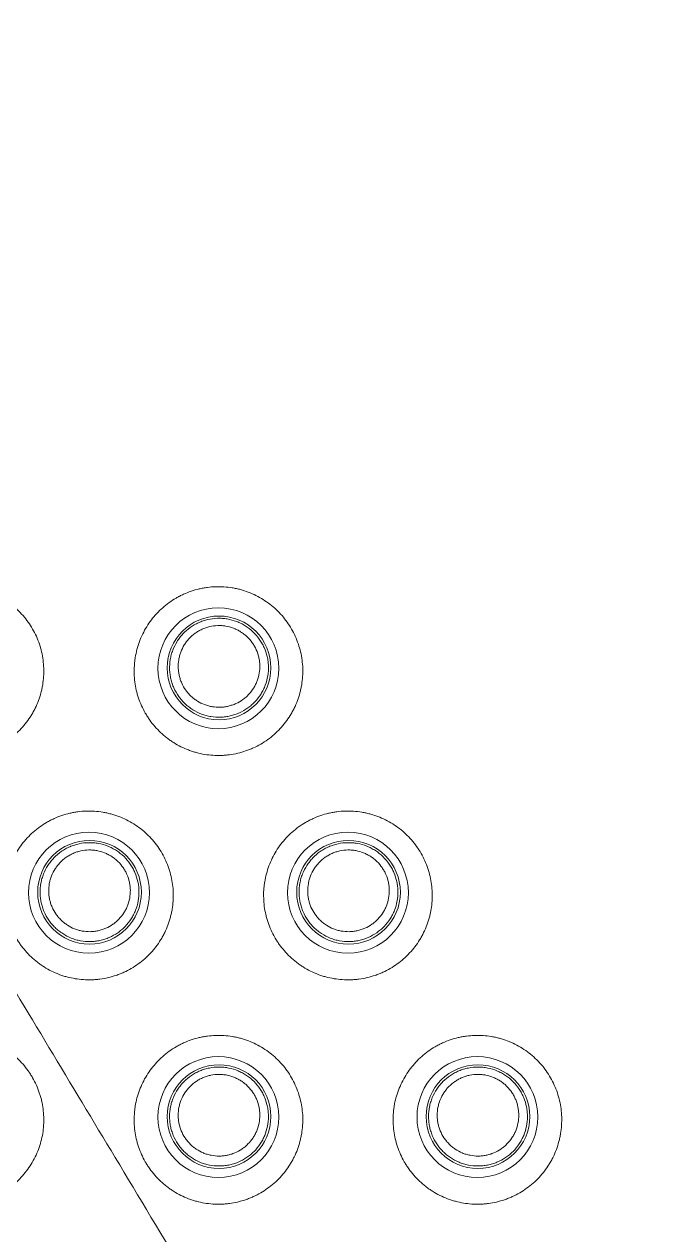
# Model space of a CAD drawing. Header units: millimetres. Extents: x 70151 to 230897, y 35202 to 113211.
# Drawn here: x 178046.19 to 178053.5, y 69184.49 to 69198.45 of the extents above; entities that cross this region are included whole.
import ezdxf

# ---------------------------------------------------------------- set-up
doc = ezdxf.new("R2010")
doc.units = ezdxf.units.MM
doc.header["$LTSCALE"] = 50
doc.layers.add('2-con', color=2, linetype='Continuous')
doc.layers.add('mark-B', color=2, linetype='Continuous', lineweight=20)

# ---------------------------------------------------------------- blocks, each defined once
blk = doc.blocks.new('무풍1WAY 대형')
at = {"layer": 'mark-B'}
for centre, radius in [((603.497, -426.4), 0.697), ((606.485, -426.4), 0.697), ((603.491, -426.405), 0.598), ((606.478, -426.405), 0.598), ((604.991, -428.987), 0.697), ((607.978, -428.987), 0.697), ((604.984, -428.992), 0.598), ((607.972, -428.992), 0.598), ((606.485, -431.575), 0.697), ((606.478, -431.579), 0.598)]:
    blk.add_circle(centre, radius, dxfattribs=at)
for points, knots in [([(572.565, -367.139), (574.049, -369.62), (577.024, -374.59), (581.484, -382.057), (585.953, -389.549), (590.429, -397.064), (594.256, -403.499), (597.2, -408.454), (598.983, -411.453), (600.87, -414.616), (602.41, -417.171), (603.866, -419.595), (604.839, -421.214), (605.834, -422.869), (606.85, -424.56), (607.655, -425.899), (608.44, -427.204), (609.459, -428.899), (610.544, -430.703), (611.565, -432.399), (612.402, -433.789), (613.131, -435.001), (614.275, -436.901), (616.913, -441.28), (621.157, -448.32), (624.792, -454.346), (626.609, -457.36)], [0, 0, 0, 0, 0.082173, 0.164629, 0.247365, 0.330382, 0.413678, 0.460685, 0.494678, 0.513157, 0.565744, 0.579792, 0.593839, 0.619662, 0.634913, 0.650164, 0.664277, 0.678389, 0.706654, 0.724414, 0.734957, 0.753014, 0.764846, 0.798371, 0.899185, 1, 1, 1, 1]), ([(602.525, -426.4), (602.527, -426.464), (602.535, -426.527), (602.556, -426.619), (602.565, -426.649), (602.585, -426.709), (602.597, -426.739), (602.636, -426.826), (602.668, -426.881), (602.723, -426.959), (602.742, -426.984), (602.785, -427.032), (602.807, -427.055), (602.876, -427.12), (602.926, -427.159), (603.008, -427.21), (603.036, -427.226), (603.093, -427.255), (603.152, -427.28), (603.212, -427.3), (603.258, -427.312), (603.274, -427.316), (603.305, -427.323), (603.321, -427.326), (603.401, -427.339), (603.464, -427.343), (603.56, -427.34), (603.592, -427.338), (603.64, -427.331), (603.656, -427.329), (603.688, -427.323), (603.703, -427.32), (603.781, -427.302), (603.841, -427.281), (603.914, -427.248), (603.929, -427.241), (603.957, -427.226), (603.971, -427.218), (604.013, -427.194), (604.04, -427.177), (604.117, -427.121), (604.165, -427.079), (604.23, -427.009), (604.251, -426.984), (604.289, -426.934), (604.325, -426.882), (604.356, -426.826), (604.384, -426.769), (604.397, -426.74), (604.43, -426.651), (604.447, -426.59), (604.459, -426.512), (604.462, -426.496), (604.465, -426.464), (604.467, -426.449), (604.47, -426.401), (604.47, -426.369), (604.467, -426.274), (604.459, -426.212), (604.441, -426.134), (604.437, -426.119), (604.429, -426.088), (604.415, -426.043), (604.386, -425.969), (604.357, -425.913), (604.334, -425.872), (604.325, -425.858), (604.308, -425.831), (604.299, -425.818), (604.253, -425.753), (604.211, -425.705), (604.142, -425.639), (604.118, -425.619), (604.08, -425.589), (604.067, -425.58), (604.041, -425.561), (604.027, -425.553), (603.96, -425.51), (603.903, -425.482), (603.828, -425.453), (603.813, -425.448), (603.782, -425.438), (603.767, -425.433), (603.72, -425.421), (603.689, -425.414), (603.595, -425.398), (603.531, -425.394), (603.45, -425.396), (603.434, -425.397), (603.402, -425.4), (603.354, -425.405), (603.276, -425.419), (603.215, -425.437), (603.169, -425.452), (603.154, -425.458), (603.124, -425.47), (603.109, -425.476), (603.036, -425.509), (602.981, -425.541), (602.904, -425.597), (602.879, -425.617), (602.83, -425.659), (602.807, -425.681), (602.742, -425.751), (602.704, -425.801), (602.662, -425.869), (602.654, -425.883), (602.638, -425.911), (602.616, -425.953), (602.585, -426.026), (602.566, -426.086), (602.553, -426.132), (602.55, -426.147), (602.543, -426.178), (602.54, -426.194), (602.527, -426.273), (602.523, -426.336), (602.525, -426.4)], [0, 0, 0, 0, 0.03125, 0.03125, 0.046875, 0.046875, 0.0625, 0.0625, 0.09375, 0.09375, 0.109375, 0.109375, 0.125, 0.125, 0.15625, 0.15625, 0.171875, 0.171875, 0.1875, 0.203125, 0.203125, 0.210937, 0.210937, 0.21875, 0.21875, 0.25, 0.25, 0.265625, 0.265625, 0.273437, 0.273437, 0.28125, 0.28125, 0.3125, 0.3125, 0.320312, 0.320312, 0.328125, 0.328125, 0.34375, 0.34375, 0.375, 0.375, 0.390625, 0.390625, 0.40625, 0.421875, 0.421875, 0.4375, 0.4375, 0.46875, 0.46875, 0.476562, 0.476562, 0.484375, 0.484375, 0.5, 0.5, 0.53125, 0.53125, 0.539062, 0.539062, 0.546875, 0.5625, 0.578125, 0.578125, 0.585937, 0.585937, 0.59375, 0.59375, 0.625, 0.625, 0.640625, 0.640625, 0.648437, 0.648437, 0.65625, 0.65625, 0.6875, 0.6875, 0.695312, 0.695312, 0.703125, 0.703125, 0.71875, 0.71875, 0.75, 0.75, 0.757812, 0.757812, 0.765625, 0.78125, 0.796875, 0.796875, 0.804687, 0.804687, 0.8125, 0.8125, 0.84375, 0.84375, 0.859375, 0.859375, 0.875, 0.875, 0.90625, 0.90625, 0.914062, 0.914062, 0.921875, 0.9375, 0.953125, 0.953125, 0.960937, 0.960937, 0.96875, 0.96875, 1, 1, 1, 1]), ([(605.512, -426.4), (605.514, -426.464), (605.523, -426.527), (605.544, -426.619), (605.553, -426.649), (605.573, -426.709), (605.585, -426.739), (605.624, -426.826), (605.655, -426.881), (605.71, -426.959), (605.73, -426.984), (605.772, -427.032), (605.794, -427.055), (605.864, -427.12), (605.914, -427.159), (605.995, -427.21), (606.023, -427.226), (606.081, -427.255), (606.139, -427.28), (606.2, -427.3), (606.246, -427.312), (606.261, -427.316), (606.293, -427.323), (606.309, -427.326), (606.388, -427.339), (606.452, -427.343), (606.548, -427.34), (606.58, -427.338), (606.627, -427.331), (606.643, -427.329), (606.675, -427.323), (606.691, -427.32), (606.769, -427.302), (606.829, -427.281), (606.902, -427.248), (606.916, -427.241), (606.945, -427.226), (606.959, -427.218), (607, -427.194), (607.027, -427.177), (607.105, -427.121), (607.152, -427.079), (607.218, -427.009), (607.239, -426.984), (607.277, -426.934), (607.313, -426.882), (607.344, -426.826), (607.372, -426.769), (607.384, -426.74), (607.418, -426.651), (607.434, -426.59), (607.447, -426.512), (607.449, -426.496), (607.453, -426.464), (607.454, -426.449), (607.457, -426.401), (607.458, -426.369), (607.455, -426.274), (607.447, -426.212), (607.429, -426.134), (607.425, -426.119), (607.416, -426.088), (607.402, -426.043), (607.373, -425.969), (607.345, -425.913), (607.321, -425.872), (607.313, -425.858), (607.296, -425.831), (607.287, -425.818), (607.24, -425.753), (607.199, -425.705), (607.13, -425.639), (607.105, -425.619), (607.067, -425.589), (607.054, -425.58), (607.028, -425.561), (607.015, -425.553), (606.947, -425.51), (606.89, -425.482), (606.816, -425.453), (606.8, -425.448), (606.77, -425.438), (606.754, -425.433), (606.708, -425.421), (606.677, -425.414), (606.582, -425.398), (606.518, -425.394), (606.438, -425.396), (606.422, -425.397), (606.39, -425.4), (606.342, -425.405), (606.263, -425.419), (606.202, -425.437), (606.157, -425.452), (606.142, -425.458), (606.112, -425.47), (606.097, -425.476), (606.024, -425.509), (605.969, -425.541), (605.891, -425.597), (605.866, -425.617), (605.818, -425.659), (605.795, -425.681), (605.73, -425.751), (605.692, -425.801), (605.65, -425.869), (605.641, -425.883), (605.626, -425.911), (605.604, -425.953), (605.572, -426.026), (605.553, -426.086), (605.541, -426.132), (605.537, -426.147), (605.53, -426.178), (605.527, -426.194), (605.514, -426.273), (605.51, -426.336), (605.512, -426.4)], [0, 0, 0, 0, 0.03125, 0.03125, 0.046875, 0.046875, 0.0625, 0.0625, 0.09375, 0.09375, 0.109375, 0.109375, 0.125, 0.125, 0.15625, 0.15625, 0.171875, 0.171875, 0.1875, 0.203125, 0.203125, 0.210938, 0.210938, 0.21875, 0.21875, 0.25, 0.25, 0.265625, 0.265625, 0.273438, 0.273438, 0.28125, 0.28125, 0.3125, 0.3125, 0.320313, 0.320313, 0.328125, 0.328125, 0.34375, 0.34375, 0.375, 0.375, 0.390625, 0.390625, 0.40625, 0.421875, 0.421875, 0.4375, 0.4375, 0.46875, 0.46875, 0.476563, 0.476563, 0.484375, 0.484375, 0.5, 0.5, 0.53125, 0.53125, 0.539063, 0.539063, 0.546875, 0.5625, 0.578125, 0.578125, 0.585938, 0.585938, 0.59375, 0.59375, 0.625, 0.625, 0.640625, 0.640625, 0.648438, 0.648438, 0.65625, 0.65625, 0.6875, 0.6875, 0.695313, 0.695313, 0.703125, 0.703125, 0.71875, 0.71875, 0.75, 0.75, 0.757813, 0.757813, 0.765625, 0.78125, 0.796875, 0.796875, 0.804688, 0.804688, 0.8125, 0.8125, 0.84375, 0.84375, 0.859375, 0.859375, 0.875, 0.875, 0.90625, 0.90625, 0.914063, 0.914063, 0.921875, 0.9375, 0.953125, 0.953125, 0.960938, 0.960938, 0.96875, 0.96875, 1, 1, 1, 1]), ([(608.5, -426.4), (608.498, -426.336), (608.502, -426.273), (608.517, -426.18), (608.524, -426.149), (608.54, -426.088), (608.55, -426.057), (608.583, -425.968), (608.611, -425.911), (608.661, -425.83), (608.679, -425.804), (608.718, -425.753), (608.738, -425.729), (608.803, -425.659), (608.851, -425.617), (608.929, -425.561), (608.956, -425.543), (609.011, -425.511), (609.068, -425.482), (609.127, -425.458), (609.172, -425.443), (609.187, -425.438), (609.218, -425.429), (609.234, -425.425), (609.312, -425.407), (609.376, -425.398), (609.471, -425.395), (609.503, -425.396), (609.551, -425.399), (609.568, -425.4), (609.6, -425.404), (609.616, -425.406), (609.694, -425.419), (609.756, -425.436), (609.831, -425.464), (609.846, -425.47), (609.875, -425.483), (609.89, -425.49), (609.933, -425.511), (609.961, -425.527), (610.041, -425.578), (610.092, -425.616), (610.162, -425.682), (610.184, -425.706), (610.226, -425.753), (610.265, -425.803), (610.299, -425.856), (610.331, -425.912), (610.346, -425.94), (610.385, -426.027), (610.405, -426.087), (610.423, -426.164), (610.426, -426.18), (610.432, -426.211), (610.434, -426.227), (610.44, -426.274), (610.443, -426.306), (610.446, -426.4), (610.442, -426.463), (610.429, -426.542), (610.426, -426.557), (610.42, -426.589), (610.408, -426.635), (610.384, -426.71), (610.359, -426.768), (610.339, -426.811), (610.331, -426.825), (610.316, -426.853), (610.308, -426.867), (610.266, -426.935), (610.227, -426.985), (610.163, -427.055), (610.14, -427.077), (610.104, -427.109), (610.092, -427.119), (610.067, -427.139), (610.054, -427.149), (609.989, -427.196), (609.934, -427.227), (609.862, -427.261), (609.847, -427.267), (609.817, -427.279), (609.802, -427.284), (609.756, -427.3), (609.725, -427.309), (609.632, -427.331), (609.569, -427.339), (609.489, -427.342), (609.472, -427.342), (609.44, -427.342), (609.392, -427.34), (609.313, -427.33), (609.251, -427.317), (609.204, -427.304), (609.189, -427.3), (609.158, -427.29), (609.143, -427.285), (609.068, -427.256), (609.011, -427.228), (608.93, -427.177), (608.904, -427.159), (608.853, -427.12), (608.828, -427.099), (608.759, -427.034), (608.717, -426.986), (608.671, -426.921), (608.662, -426.908), (608.645, -426.881), (608.62, -426.84), (608.584, -426.77), (608.561, -426.711), (608.546, -426.666), (608.541, -426.651), (608.532, -426.62), (608.528, -426.605), (608.51, -426.527), (608.502, -426.464), (608.5, -426.4)], [0, 0, 0, 0, 0.03125, 0.03125, 0.046875, 0.046875, 0.0625, 0.0625, 0.09375, 0.09375, 0.109375, 0.109375, 0.125, 0.125, 0.15625, 0.15625, 0.171875, 0.171875, 0.1875, 0.203125, 0.203125, 0.210938, 0.210938, 0.21875, 0.21875, 0.25, 0.25, 0.265625, 0.265625, 0.273438, 0.273438, 0.28125, 0.28125, 0.3125, 0.3125, 0.320313, 0.320313, 0.328125, 0.328125, 0.34375, 0.34375, 0.375, 0.375, 0.390625, 0.390625, 0.40625, 0.421875, 0.421875, 0.4375, 0.4375, 0.46875, 0.46875, 0.476563, 0.476563, 0.484375, 0.484375, 0.5, 0.5, 0.53125, 0.53125, 0.539063, 0.539063, 0.546875, 0.5625, 0.578125, 0.578125, 0.585938, 0.585938, 0.59375, 0.59375, 0.625, 0.625, 0.640625, 0.640625, 0.648438, 0.648438, 0.65625, 0.65625, 0.6875, 0.6875, 0.695313, 0.695313, 0.703125, 0.703125, 0.71875, 0.71875, 0.75, 0.75, 0.757813, 0.757813, 0.765625, 0.78125, 0.796875, 0.796875, 0.804688, 0.804688, 0.8125, 0.8125, 0.84375, 0.84375, 0.859375, 0.859375, 0.875, 0.875, 0.90625, 0.90625, 0.914063, 0.914063, 0.921875, 0.9375, 0.953125, 0.953125, 0.960938, 0.960938, 0.96875, 0.96875, 1, 1, 1, 1]), ([(603.087, -426.809), (603.06, -426.782), (603.036, -426.753), (603.006, -426.707), (602.996, -426.691), (602.978, -426.658), (602.97, -426.641), (602.949, -426.589), (602.938, -426.554), (602.927, -426.499), (602.925, -426.48), (602.921, -426.443), (602.92, -426.425), (602.92, -426.369), (602.924, -426.332), (602.938, -426.258), (602.949, -426.223), (602.97, -426.172), (602.978, -426.155), (602.996, -426.122), (603.006, -426.106), (603.037, -426.059), (603.06, -426.03), (603.099, -425.991), (603.113, -425.978), (603.142, -425.954), (603.157, -425.943), (603.204, -425.912), (603.237, -425.894), (603.289, -425.872), (603.307, -425.866), (603.342, -425.855), (603.379, -425.846), (603.416, -425.84), (603.443, -425.838), (603.453, -425.837), (603.472, -425.836), (603.481, -425.836), (603.528, -425.836), (603.565, -425.839), (603.62, -425.85), (603.639, -425.855), (603.666, -425.863), (603.675, -425.866), (603.692, -425.872), (603.701, -425.876), (603.744, -425.894), (603.777, -425.911), (603.824, -425.943), (603.839, -425.954), (603.868, -425.978), (603.882, -425.991), (603.908, -426.017), (603.921, -426.031), (603.945, -426.06), (603.956, -426.075), (603.986, -426.122), (604.004, -426.154), (604.022, -426.198), (604.025, -426.206), (604.031, -426.224), (604.04, -426.251), (604.051, -426.296), (604.057, -426.332), (604.06, -426.369), (604.061, -426.388), (604.061, -426.444), (604.057, -426.481), (604.047, -426.535), (604.042, -426.554), (604.031, -426.589), (604.025, -426.607), (604.004, -426.659), (603.986, -426.691), (603.955, -426.738), (603.944, -426.753), (603.92, -426.782), (603.908, -426.796), (603.868, -426.835), (603.84, -426.859), (603.793, -426.891), (603.776, -426.9), (603.744, -426.918), (603.71, -426.934), (603.675, -426.946), (603.639, -426.957), (603.62, -426.962), (603.565, -426.973), (603.528, -426.977), (603.472, -426.977), (603.453, -426.976), (603.415, -426.972), (603.397, -426.969), (603.342, -426.958), (603.306, -426.947), (603.263, -426.929), (603.254, -426.925), (603.237, -426.917), (603.212, -426.905), (603.188, -426.89), (603.142, -426.859), (603.113, -426.836), (603.087, -426.809)], [0, 0, 0, 0, 0.03125, 0.03125, 0.046875, 0.046875, 0.0625, 0.0625, 0.09375, 0.09375, 0.109375, 0.109375, 0.125, 0.125, 0.15625, 0.15625, 0.1875, 0.1875, 0.203125, 0.203125, 0.21875, 0.21875, 0.25, 0.25, 0.265625, 0.265625, 0.28125, 0.28125, 0.3125, 0.3125, 0.328125, 0.328125, 0.34375, 0.359375, 0.359375, 0.367188, 0.367188, 0.375, 0.375, 0.40625, 0.40625, 0.421875, 0.421875, 0.429688, 0.429688, 0.4375, 0.4375, 0.46875, 0.46875, 0.484375, 0.484375, 0.5, 0.5, 0.515625, 0.515625, 0.53125, 0.53125, 0.5625, 0.5625, 0.570313, 0.570313, 0.578125, 0.59375, 0.609375, 0.609375, 0.625, 0.625, 0.65625, 0.65625, 0.671875, 0.671875, 0.6875, 0.6875, 0.71875, 0.71875, 0.734375, 0.734375, 0.75, 0.75, 0.78125, 0.78125, 0.796875, 0.796875, 0.8125, 0.828125, 0.828125, 0.84375, 0.84375, 0.875, 0.875, 0.890625, 0.890625, 0.90625, 0.90625, 0.9375, 0.9375, 0.945312, 0.945312, 0.953125, 0.96875, 0.96875, 1, 1, 1, 1]), ([(606.074, -426.809), (606.048, -426.782), (606.024, -426.753), (605.993, -426.707), (605.983, -426.691), (605.966, -426.658), (605.958, -426.641), (605.937, -426.589), (605.926, -426.554), (605.915, -426.499), (605.912, -426.48), (605.909, -426.443), (605.908, -426.425), (605.908, -426.369), (605.911, -426.332), (605.926, -426.258), (605.937, -426.223), (605.958, -426.172), (605.966, -426.155), (605.983, -426.122), (605.993, -426.106), (606.024, -426.059), (606.048, -426.03), (606.087, -425.991), (606.101, -425.978), (606.13, -425.954), (606.145, -425.943), (606.191, -425.912), (606.224, -425.894), (606.276, -425.872), (606.294, -425.866), (606.33, -425.855), (606.366, -425.846), (606.403, -425.84), (606.431, -425.838), (606.44, -425.837), (606.459, -425.836), (606.469, -425.836), (606.516, -425.836), (606.553, -425.839), (606.608, -425.85), (606.626, -425.855), (606.653, -425.863), (606.662, -425.866), (606.68, -425.872), (606.689, -425.876), (606.732, -425.894), (606.765, -425.911), (606.811, -425.943), (606.826, -425.954), (606.855, -425.978), (606.869, -425.991), (606.896, -426.017), (606.908, -426.031), (606.932, -426.06), (606.943, -426.075), (606.974, -426.122), (606.991, -426.154), (607.009, -426.198), (607.013, -426.206), (607.019, -426.224), (607.028, -426.251), (607.039, -426.296), (607.044, -426.332), (607.048, -426.369), (607.049, -426.388), (607.049, -426.444), (607.045, -426.481), (607.034, -426.535), (607.03, -426.554), (607.019, -426.589), (607.012, -426.607), (606.991, -426.659), (606.974, -426.691), (606.943, -426.738), (606.931, -426.753), (606.908, -426.782), (606.895, -426.796), (606.856, -426.835), (606.827, -426.859), (606.78, -426.891), (606.764, -426.9), (606.731, -426.918), (606.697, -426.934), (606.662, -426.946), (606.626, -426.957), (606.608, -426.962), (606.553, -426.973), (606.516, -426.977), (606.459, -426.977), (606.441, -426.976), (606.403, -426.972), (606.384, -426.969), (606.33, -426.958), (606.294, -426.947), (606.25, -426.929), (606.242, -426.925), (606.225, -426.917), (606.2, -426.905), (606.176, -426.89), (606.13, -426.859), (606.101, -426.836), (606.074, -426.809)], [0, 0, 0, 0, 0.03125, 0.03125, 0.046875, 0.046875, 0.0625, 0.0625, 0.09375, 0.09375, 0.109375, 0.109375, 0.125, 0.125, 0.15625, 0.15625, 0.1875, 0.1875, 0.203125, 0.203125, 0.21875, 0.21875, 0.25, 0.25, 0.265625, 0.265625, 0.28125, 0.28125, 0.3125, 0.3125, 0.328125, 0.328125, 0.34375, 0.359375, 0.359375, 0.367188, 0.367188, 0.375, 0.375, 0.40625, 0.40625, 0.421875, 0.421875, 0.429688, 0.429688, 0.4375, 0.4375, 0.46875, 0.46875, 0.484375, 0.484375, 0.5, 0.5, 0.515625, 0.515625, 0.53125, 0.53125, 0.5625, 0.5625, 0.570313, 0.570313, 0.578125, 0.59375, 0.609375, 0.609375, 0.625, 0.625, 0.65625, 0.65625, 0.671875, 0.671875, 0.6875, 0.6875, 0.71875, 0.71875, 0.734375, 0.734375, 0.75, 0.75, 0.78125, 0.78125, 0.796875, 0.796875, 0.8125, 0.828125, 0.828125, 0.84375, 0.84375, 0.875, 0.875, 0.890625, 0.890625, 0.90625, 0.90625, 0.9375, 0.9375, 0.945313, 0.945313, 0.953125, 0.96875, 0.96875, 1, 1, 1, 1]), ([(603.157, -426.753), (603.168, -426.765), (603.18, -426.775), (603.203, -426.795), (603.228, -426.813), (603.254, -426.829), (603.282, -426.843), (603.296, -426.85), (603.339, -426.868), (603.368, -426.877), (603.414, -426.886), (603.429, -426.888), (603.46, -426.891), (603.476, -426.892), (603.522, -426.892), (603.553, -426.889), (603.599, -426.88), (603.614, -426.876), (603.643, -426.867), (603.673, -426.856), (603.7, -426.843), (603.727, -426.828), (603.741, -426.82), (603.78, -426.794), (603.803, -426.775), (603.836, -426.742), (603.846, -426.731), (603.865, -426.707), (603.875, -426.694), (603.9, -426.656), (603.914, -426.629), (603.932, -426.586), (603.937, -426.572), (603.946, -426.542), (603.95, -426.527), (603.959, -426.482), (603.961, -426.452), (603.961, -426.406), (603.961, -426.39), (603.958, -426.36), (603.953, -426.329), (603.946, -426.3), (603.937, -426.271), (603.932, -426.256), (603.914, -426.213), (603.9, -426.186), (603.874, -426.148), (603.865, -426.135), (603.846, -426.112), (603.835, -426.1), (603.813, -426.078), (603.802, -426.068), (603.778, -426.048), (603.765, -426.039), (603.727, -426.013), (603.7, -425.998), (603.657, -425.98), (603.642, -425.975), (603.612, -425.966), (603.597, -425.962), (603.552, -425.953), (603.521, -425.95), (603.474, -425.95), (603.459, -425.951), (603.428, -425.954), (603.398, -425.959), (603.368, -425.966), (603.338, -425.975), (603.323, -425.981), (603.28, -425.999), (603.253, -426.013), (603.215, -426.039), (603.203, -426.048), (603.179, -426.068), (603.167, -426.079), (603.135, -426.111), (603.115, -426.135), (603.09, -426.174), (603.082, -426.187), (603.067, -426.214), (603.061, -426.228), (603.044, -426.271), (603.035, -426.3), (603.023, -426.36), (603.02, -426.391), (603.02, -426.437), (603.021, -426.452), (603.024, -426.483), (603.026, -426.498), (603.035, -426.543), (603.044, -426.572), (603.061, -426.615), (603.068, -426.629), (603.082, -426.656), (603.09, -426.669), (603.116, -426.708), (603.135, -426.731), (603.157, -426.753)], [0, 0, 0, 0, 0.015625, 0.015625, 0.03125, 0.046875, 0.046875, 0.0625, 0.0625, 0.09375, 0.09375, 0.109375, 0.109375, 0.125, 0.125, 0.15625, 0.15625, 0.171875, 0.171875, 0.1875, 0.203125, 0.203125, 0.21875, 0.21875, 0.25, 0.25, 0.265625, 0.265625, 0.28125, 0.28125, 0.3125, 0.3125, 0.328125, 0.328125, 0.34375, 0.34375, 0.375, 0.375, 0.390625, 0.390625, 0.40625, 0.421875, 0.421875, 0.4375, 0.4375, 0.46875, 0.46875, 0.484375, 0.484375, 0.5, 0.5, 0.515625, 0.515625, 0.53125, 0.53125, 0.5625, 0.5625, 0.578125, 0.578125, 0.59375, 0.59375, 0.625, 0.625, 0.640625, 0.640625, 0.65625, 0.671875, 0.671875, 0.6875, 0.6875, 0.71875, 0.71875, 0.734375, 0.734375, 0.75, 0.75, 0.78125, 0.78125, 0.796875, 0.796875, 0.8125, 0.8125, 0.84375, 0.84375, 0.875, 0.875, 0.890625, 0.890625, 0.90625, 0.90625, 0.9375, 0.9375, 0.953125, 0.953125, 0.96875, 0.96875, 1, 1, 1, 1]), ([(606.145, -426.753), (606.156, -426.765), (606.167, -426.775), (606.191, -426.795), (606.216, -426.813), (606.242, -426.829), (606.269, -426.843), (606.283, -426.85), (606.326, -426.868), (606.356, -426.877), (606.401, -426.886), (606.417, -426.888), (606.448, -426.891), (606.463, -426.892), (606.51, -426.892), (606.54, -426.889), (606.586, -426.88), (606.601, -426.876), (606.631, -426.867), (606.66, -426.856), (606.688, -426.843), (606.715, -426.828), (606.728, -426.82), (606.767, -426.794), (606.791, -426.775), (606.823, -426.742), (606.833, -426.731), (606.853, -426.707), (606.862, -426.694), (606.888, -426.656), (606.902, -426.629), (606.919, -426.586), (606.925, -426.572), (606.934, -426.542), (606.937, -426.527), (606.946, -426.482), (606.949, -426.452), (606.949, -426.406), (606.948, -426.39), (606.945, -426.36), (606.941, -426.329), (606.933, -426.3), (606.925, -426.271), (606.919, -426.256), (606.902, -426.213), (606.887, -426.186), (606.862, -426.148), (606.853, -426.135), (606.833, -426.112), (606.823, -426.1), (606.801, -426.078), (606.79, -426.068), (606.766, -426.048), (606.753, -426.039), (606.714, -426.013), (606.687, -425.998), (606.645, -425.98), (606.63, -425.975), (606.6, -425.966), (606.585, -425.962), (606.54, -425.953), (606.509, -425.95), (606.462, -425.95), (606.446, -425.951), (606.416, -425.954), (606.385, -425.959), (606.355, -425.966), (606.326, -425.975), (606.311, -425.981), (606.268, -425.999), (606.241, -426.013), (606.202, -426.039), (606.19, -426.048), (606.166, -426.068), (606.155, -426.079), (606.122, -426.111), (606.103, -426.135), (606.077, -426.174), (606.069, -426.187), (606.055, -426.214), (606.048, -426.228), (606.031, -426.271), (606.022, -426.3), (606.01, -426.36), (606.007, -426.391), (606.007, -426.437), (606.008, -426.452), (606.011, -426.483), (606.013, -426.498), (606.022, -426.543), (606.031, -426.572), (606.049, -426.615), (606.055, -426.629), (606.07, -426.656), (606.078, -426.669), (606.103, -426.708), (606.123, -426.731), (606.145, -426.753)], [0, 0, 0, 0, 0.015625, 0.015625, 0.03125, 0.046875, 0.046875, 0.0625, 0.0625, 0.09375, 0.09375, 0.109375, 0.109375, 0.125, 0.125, 0.15625, 0.15625, 0.171875, 0.171875, 0.1875, 0.203125, 0.203125, 0.21875, 0.21875, 0.25, 0.25, 0.265625, 0.265625, 0.28125, 0.28125, 0.3125, 0.3125, 0.328125, 0.328125, 0.34375, 0.34375, 0.375, 0.375, 0.390625, 0.390625, 0.40625, 0.421875, 0.421875, 0.4375, 0.4375, 0.46875, 0.46875, 0.484375, 0.484375, 0.5, 0.5, 0.515625, 0.515625, 0.53125, 0.53125, 0.5625, 0.5625, 0.578125, 0.578125, 0.59375, 0.59375, 0.625, 0.625, 0.640625, 0.640625, 0.65625, 0.671875, 0.671875, 0.6875, 0.6875, 0.71875, 0.71875, 0.734375, 0.734375, 0.75, 0.75, 0.78125, 0.78125, 0.796875, 0.796875, 0.8125, 0.8125, 0.84375, 0.84375, 0.875, 0.875, 0.890625, 0.890625, 0.90625, 0.90625, 0.9375, 0.9375, 0.953125, 0.953125, 0.96875, 0.96875, 1, 1, 1, 1]), ([(604.019, -428.987), (604.021, -429.051), (604.029, -429.114), (604.05, -429.206), (604.059, -429.236), (604.079, -429.297), (604.091, -429.327), (604.13, -429.413), (604.162, -429.468), (604.217, -429.546), (604.236, -429.571), (604.279, -429.619), (604.301, -429.642), (604.37, -429.707), (604.42, -429.746), (604.502, -429.797), (604.53, -429.813), (604.587, -429.842), (604.646, -429.867), (604.706, -429.887), (604.753, -429.899), (604.768, -429.903), (604.8, -429.91), (604.815, -429.913), (604.895, -429.926), (604.959, -429.93), (605.054, -429.927), (605.086, -429.925), (605.134, -429.918), (605.15, -429.916), (605.182, -429.91), (605.198, -429.907), (605.275, -429.888), (605.336, -429.868), (605.408, -429.835), (605.423, -429.828), (605.451, -429.813), (605.466, -429.805), (605.507, -429.781), (605.534, -429.763), (605.611, -429.708), (605.659, -429.666), (605.725, -429.595), (605.745, -429.571), (605.784, -429.52), (605.819, -429.468), (605.85, -429.413), (605.878, -429.356), (605.891, -429.326), (605.924, -429.237), (605.94, -429.176), (605.953, -429.098), (605.955, -429.082), (605.959, -429.051), (605.961, -429.035), (605.964, -428.987), (605.964, -428.955), (605.961, -428.861), (605.953, -428.798), (605.935, -428.721), (605.931, -428.705), (605.922, -428.675), (605.908, -428.629), (605.879, -428.556), (605.851, -428.499), (605.827, -428.458), (605.819, -428.444), (605.802, -428.418), (605.793, -428.404), (605.746, -428.339), (605.705, -428.291), (605.636, -428.226), (605.611, -428.205), (605.573, -428.176), (605.56, -428.166), (605.534, -428.148), (605.521, -428.139), (605.453, -428.097), (605.396, -428.068), (605.321, -428.04), (605.306, -428.035), (605.276, -428.025), (605.26, -428.02), (605.214, -428.008), (605.182, -428.001), (605.088, -427.985), (605.024, -427.981), (604.944, -427.983), (604.928, -427.984), (604.895, -427.987), (604.848, -427.992), (604.769, -428.006), (604.708, -428.024), (604.662, -428.039), (604.647, -428.045), (604.617, -428.057), (604.602, -428.063), (604.529, -428.096), (604.474, -428.128), (604.397, -428.184), (604.372, -428.204), (604.324, -428.246), (604.301, -428.269), (604.236, -428.338), (604.197, -428.389), (604.155, -428.456), (604.147, -428.47), (604.132, -428.498), (604.11, -428.541), (604.079, -428.613), (604.059, -428.673), (604.047, -428.719), (604.043, -428.735), (604.037, -428.766), (604.034, -428.781), (604.021, -428.86), (604.016, -428.924), (604.019, -428.987)], [0, 0, 0, 0, 0.03125, 0.03125, 0.046875, 0.046875, 0.0625, 0.0625, 0.09375, 0.09375, 0.109375, 0.109375, 0.125, 0.125, 0.15625, 0.15625, 0.171875, 0.171875, 0.1875, 0.203125, 0.203125, 0.210938, 0.210938, 0.21875, 0.21875, 0.25, 0.25, 0.265625, 0.265625, 0.273438, 0.273438, 0.28125, 0.28125, 0.3125, 0.3125, 0.320313, 0.320313, 0.328125, 0.328125, 0.34375, 0.34375, 0.375, 0.375, 0.390625, 0.390625, 0.40625, 0.421875, 0.421875, 0.4375, 0.4375, 0.46875, 0.46875, 0.476563, 0.476563, 0.484375, 0.484375, 0.5, 0.5, 0.53125, 0.53125, 0.539063, 0.539063, 0.546875, 0.5625, 0.578125, 0.578125, 0.585938, 0.585938, 0.59375, 0.59375, 0.625, 0.625, 0.640625, 0.640625, 0.648438, 0.648438, 0.65625, 0.65625, 0.6875, 0.6875, 0.695313, 0.695313, 0.703125, 0.703125, 0.71875, 0.71875, 0.75, 0.75, 0.757813, 0.757813, 0.765625, 0.78125, 0.796875, 0.796875, 0.804688, 0.804688, 0.8125, 0.8125, 0.84375, 0.84375, 0.859375, 0.859375, 0.875, 0.875, 0.90625, 0.90625, 0.914063, 0.914063, 0.921875, 0.9375, 0.953125, 0.953125, 0.960938, 0.960938, 0.96875, 0.96875, 1, 1, 1, 1]), ([(607.006, -428.987), (607.008, -429.051), (607.017, -429.114), (607.038, -429.206), (607.046, -429.236), (607.067, -429.297), (607.079, -429.327), (607.118, -429.413), (607.149, -429.468), (607.204, -429.546), (607.224, -429.571), (607.266, -429.619), (607.288, -429.642), (607.358, -429.707), (607.408, -429.746), (607.489, -429.797), (607.517, -429.813), (607.575, -429.842), (607.633, -429.867), (607.694, -429.887), (607.74, -429.899), (607.756, -429.903), (607.787, -429.91), (607.803, -429.913), (607.883, -429.926), (607.946, -429.93), (608.042, -429.927), (608.074, -429.925), (608.122, -429.918), (608.138, -429.916), (608.169, -429.91), (608.185, -429.907), (608.263, -429.888), (608.323, -429.868), (608.396, -429.835), (608.41, -429.828), (608.439, -429.813), (608.453, -429.805), (608.495, -429.781), (608.521, -429.763), (608.599, -429.708), (608.647, -429.666), (608.712, -429.595), (608.733, -429.571), (608.771, -429.52), (608.807, -429.468), (608.838, -429.413), (608.866, -429.356), (608.878, -429.326), (608.912, -429.237), (608.928, -429.176), (608.941, -429.098), (608.943, -429.082), (608.947, -429.051), (608.948, -429.035), (608.951, -428.987), (608.952, -428.955), (608.949, -428.861), (608.941, -428.798), (608.923, -428.721), (608.919, -428.705), (608.91, -428.675), (608.896, -428.629), (608.867, -428.556), (608.838, -428.499), (608.815, -428.458), (608.806, -428.444), (608.789, -428.418), (608.78, -428.404), (608.734, -428.339), (608.692, -428.291), (608.623, -428.226), (608.599, -428.205), (608.561, -428.176), (608.548, -428.166), (608.522, -428.148), (608.508, -428.139), (608.441, -428.097), (608.384, -428.068), (608.309, -428.04), (608.294, -428.035), (608.263, -428.025), (608.248, -428.02), (608.201, -428.008), (608.17, -428.001), (608.075, -427.985), (608.012, -427.981), (607.931, -427.983), (607.915, -427.984), (607.883, -427.987), (607.835, -427.992), (607.757, -428.006), (607.695, -428.024), (607.65, -428.039), (607.635, -428.045), (607.605, -428.057), (607.59, -428.063), (607.517, -428.096), (607.462, -428.128), (607.384, -428.184), (607.359, -428.204), (607.311, -428.246), (607.288, -428.269), (607.223, -428.338), (607.185, -428.389), (607.143, -428.456), (607.135, -428.47), (607.119, -428.498), (607.097, -428.541), (607.066, -428.613), (607.047, -428.673), (607.035, -428.719), (607.031, -428.735), (607.024, -428.766), (607.021, -428.781), (607.008, -428.86), (607.004, -428.924), (607.006, -428.987)], [0, 0, 0, 0, 0.03125, 0.03125, 0.046875, 0.046875, 0.0625, 0.0625, 0.09375, 0.09375, 0.109375, 0.109375, 0.125, 0.125, 0.15625, 0.15625, 0.171875, 0.171875, 0.1875, 0.203125, 0.203125, 0.210937, 0.210937, 0.21875, 0.21875, 0.25, 0.25, 0.265625, 0.265625, 0.273437, 0.273437, 0.28125, 0.28125, 0.3125, 0.3125, 0.320312, 0.320312, 0.328125, 0.328125, 0.34375, 0.34375, 0.375, 0.375, 0.390625, 0.390625, 0.40625, 0.421875, 0.421875, 0.4375, 0.4375, 0.46875, 0.46875, 0.476562, 0.476562, 0.484375, 0.484375, 0.5, 0.5, 0.53125, 0.53125, 0.539062, 0.539062, 0.546875, 0.5625, 0.578125, 0.578125, 0.585937, 0.585937, 0.59375, 0.59375, 0.625, 0.625, 0.640625, 0.640625, 0.648437, 0.648437, 0.65625, 0.65625, 0.6875, 0.6875, 0.695312, 0.695312, 0.703125, 0.703125, 0.71875, 0.71875, 0.75, 0.75, 0.757812, 0.757812, 0.765625, 0.78125, 0.796875, 0.796875, 0.804687, 0.804687, 0.8125, 0.8125, 0.84375, 0.84375, 0.859375, 0.859375, 0.875, 0.875, 0.90625, 0.90625, 0.914062, 0.914062, 0.921875, 0.9375, 0.953125, 0.953125, 0.960937, 0.960937, 0.96875, 0.96875, 1, 1, 1, 1]), ([(604.587, -429.403), (604.56, -429.376), (604.536, -429.348), (604.504, -429.302), (604.494, -429.286), (604.476, -429.253), (604.468, -429.236), (604.446, -429.185), (604.435, -429.15), (604.423, -429.095), (604.42, -429.077), (604.416, -429.04), (604.414, -429.021), (604.413, -428.966), (604.416, -428.929), (604.43, -428.855), (604.44, -428.819), (604.46, -428.767), (604.468, -428.75), (604.485, -428.717), (604.494, -428.701), (604.525, -428.654), (604.548, -428.625), (604.586, -428.584), (604.6, -428.571), (604.629, -428.547), (604.644, -428.536), (604.69, -428.504), (604.722, -428.486), (604.774, -428.463), (604.791, -428.456), (604.827, -428.445), (604.863, -428.435), (604.9, -428.429), (604.928, -428.426), (604.937, -428.425), (604.956, -428.424), (604.966, -428.423), (605.013, -428.422), (605.05, -428.426), (605.105, -428.436), (605.123, -428.44), (605.15, -428.448), (605.159, -428.45), (605.177, -428.457), (605.186, -428.46), (605.23, -428.477), (605.263, -428.494), (605.31, -428.525), (605.325, -428.536), (605.355, -428.559), (605.369, -428.571), (605.396, -428.598), (605.408, -428.611), (605.433, -428.64), (605.444, -428.655), (605.475, -428.701), (605.493, -428.733), (605.512, -428.776), (605.516, -428.785), (605.522, -428.803), (605.531, -428.829), (605.543, -428.874), (605.549, -428.91), (605.553, -428.947), (605.554, -428.966), (605.555, -429.022), (605.552, -429.059), (605.542, -429.114), (605.538, -429.132), (605.528, -429.168), (605.522, -429.186), (605.501, -429.237), (605.484, -429.27), (605.454, -429.318), (605.443, -429.333), (605.42, -429.362), (605.408, -429.376), (605.369, -429.416), (605.341, -429.441), (605.294, -429.473), (605.278, -429.483), (605.246, -429.501), (605.212, -429.517), (605.177, -429.531), (605.142, -429.542), (605.123, -429.547), (605.068, -429.559), (605.031, -429.563), (604.975, -429.564), (604.956, -429.563), (604.919, -429.56), (604.9, -429.558), (604.845, -429.548), (604.809, -429.538), (604.765, -429.52), (604.756, -429.516), (604.739, -429.509), (604.714, -429.496), (604.69, -429.482), (604.643, -429.452), (604.614, -429.429), (604.587, -429.403)], [0, 0, 0, 0, 0.03125, 0.03125, 0.046875, 0.046875, 0.0625, 0.0625, 0.09375, 0.09375, 0.109375, 0.109375, 0.125, 0.125, 0.15625, 0.15625, 0.1875, 0.1875, 0.203125, 0.203125, 0.21875, 0.21875, 0.25, 0.25, 0.265625, 0.265625, 0.28125, 0.28125, 0.3125, 0.3125, 0.328125, 0.328125, 0.34375, 0.359375, 0.359375, 0.367187, 0.367187, 0.375, 0.375, 0.40625, 0.40625, 0.421875, 0.421875, 0.429687, 0.429687, 0.4375, 0.4375, 0.46875, 0.46875, 0.484375, 0.484375, 0.5, 0.5, 0.515625, 0.515625, 0.53125, 0.53125, 0.5625, 0.5625, 0.570312, 0.570312, 0.578125, 0.59375, 0.609375, 0.609375, 0.625, 0.625, 0.65625, 0.65625, 0.671875, 0.671875, 0.6875, 0.6875, 0.71875, 0.71875, 0.734375, 0.734375, 0.75, 0.75, 0.78125, 0.78125, 0.796875, 0.796875, 0.8125, 0.828125, 0.828125, 0.84375, 0.84375, 0.875, 0.875, 0.890625, 0.890625, 0.90625, 0.90625, 0.9375, 0.9375, 0.945313, 0.945313, 0.953125, 0.96875, 0.96875, 1, 1, 1, 1]), ([(607.574, -429.403), (607.547, -429.376), (607.523, -429.348), (607.492, -429.302), (607.482, -429.286), (607.464, -429.253), (607.455, -429.236), (607.433, -429.185), (607.422, -429.15), (607.41, -429.095), (607.407, -429.077), (607.403, -429.04), (607.402, -429.021), (607.401, -428.966), (607.404, -428.929), (607.417, -428.855), (607.428, -428.819), (607.448, -428.767), (607.456, -428.75), (607.473, -428.717), (607.482, -428.701), (607.512, -428.654), (607.535, -428.625), (607.574, -428.584), (607.588, -428.571), (607.616, -428.547), (607.631, -428.536), (607.677, -428.504), (607.71, -428.486), (607.761, -428.463), (607.779, -428.456), (607.815, -428.445), (607.851, -428.435), (607.888, -428.429), (607.915, -428.426), (607.925, -428.425), (607.944, -428.424), (607.953, -428.423), (608, -428.422), (608.037, -428.426), (608.093, -428.436), (608.111, -428.44), (608.138, -428.448), (608.147, -428.45), (608.165, -428.457), (608.174, -428.46), (608.217, -428.477), (608.25, -428.494), (608.297, -428.525), (608.313, -428.536), (608.342, -428.559), (608.356, -428.571), (608.383, -428.598), (608.396, -428.611), (608.42, -428.64), (608.431, -428.655), (608.463, -428.701), (608.481, -428.733), (608.499, -428.776), (608.503, -428.785), (608.51, -428.803), (608.519, -428.829), (608.531, -428.874), (608.537, -428.91), (608.541, -428.947), (608.542, -428.966), (608.543, -429.022), (608.54, -429.059), (608.53, -429.114), (608.526, -429.132), (608.515, -429.168), (608.509, -429.186), (608.489, -429.237), (608.472, -429.27), (608.442, -429.318), (608.431, -429.333), (608.407, -429.362), (608.395, -429.376), (608.357, -429.416), (608.328, -429.441), (608.282, -429.473), (608.266, -429.483), (608.233, -429.501), (608.2, -429.517), (608.165, -429.531), (608.129, -429.542), (608.111, -429.547), (608.056, -429.559), (608.019, -429.563), (607.963, -429.564), (607.944, -429.563), (607.906, -429.56), (607.887, -429.558), (607.832, -429.548), (607.796, -429.538), (607.753, -429.52), (607.744, -429.516), (607.727, -429.509), (607.702, -429.496), (607.677, -429.482), (607.631, -429.452), (607.602, -429.429), (607.574, -429.403)], [0, 0, 0, 0, 0.03125, 0.03125, 0.046875, 0.046875, 0.0625, 0.0625, 0.09375, 0.09375, 0.109375, 0.109375, 0.125, 0.125, 0.15625, 0.15625, 0.1875, 0.1875, 0.203125, 0.203125, 0.21875, 0.21875, 0.25, 0.25, 0.265625, 0.265625, 0.28125, 0.28125, 0.3125, 0.3125, 0.328125, 0.328125, 0.34375, 0.359375, 0.359375, 0.367188, 0.367188, 0.375, 0.375, 0.40625, 0.40625, 0.421875, 0.421875, 0.429688, 0.429688, 0.4375, 0.4375, 0.46875, 0.46875, 0.484375, 0.484375, 0.5, 0.5, 0.515625, 0.515625, 0.53125, 0.53125, 0.5625, 0.5625, 0.570313, 0.570313, 0.578125, 0.59375, 0.609375, 0.609375, 0.625, 0.625, 0.65625, 0.65625, 0.671875, 0.671875, 0.6875, 0.6875, 0.71875, 0.71875, 0.734375, 0.734375, 0.75, 0.75, 0.78125, 0.78125, 0.796875, 0.796875, 0.8125, 0.828125, 0.828125, 0.84375, 0.84375, 0.875, 0.875, 0.890625, 0.890625, 0.90625, 0.90625, 0.9375, 0.9375, 0.945313, 0.945313, 0.953125, 0.96875, 0.96875, 1, 1, 1, 1]), ([(604.656, -429.346), (604.667, -429.357), (604.679, -429.368), (604.703, -429.387), (604.728, -429.405), (604.755, -429.42), (604.782, -429.434), (604.797, -429.441), (604.84, -429.458), (604.87, -429.466), (604.915, -429.475), (604.931, -429.477), (604.962, -429.479), (604.977, -429.48), (605.024, -429.479), (605.054, -429.475), (605.1, -429.465), (605.115, -429.461), (605.145, -429.452), (605.173, -429.441), (605.201, -429.427), (605.228, -429.412), (605.241, -429.404), (605.279, -429.377), (605.303, -429.357), (605.335, -429.324), (605.345, -429.312), (605.364, -429.288), (605.373, -429.275), (605.398, -429.236), (605.412, -429.209), (605.428, -429.167), (605.433, -429.152), (605.442, -429.122), (605.445, -429.107), (605.453, -429.062), (605.456, -429.032), (605.455, -428.986), (605.454, -428.97), (605.45, -428.94), (605.445, -428.91), (605.438, -428.88), (605.428, -428.851), (605.423, -428.836), (605.405, -428.794), (605.39, -428.767), (605.364, -428.729), (605.354, -428.717), (605.334, -428.693), (605.324, -428.682), (605.302, -428.66), (605.29, -428.65), (605.266, -428.631), (605.253, -428.622), (605.214, -428.596), (605.187, -428.582), (605.144, -428.565), (605.129, -428.56), (605.099, -428.552), (605.084, -428.548), (605.038, -428.54), (605.007, -428.537), (604.961, -428.538), (604.945, -428.539), (604.914, -428.543), (604.884, -428.548), (604.854, -428.556), (604.824, -428.566), (604.81, -428.571), (604.767, -428.59), (604.74, -428.605), (604.702, -428.631), (604.69, -428.641), (604.667, -428.661), (604.655, -428.672), (604.623, -428.705), (604.604, -428.729), (604.58, -428.768), (604.572, -428.781), (604.558, -428.809), (604.552, -428.823), (604.535, -428.865), (604.527, -428.895), (604.516, -428.956), (604.513, -428.986), (604.514, -429.032), (604.515, -429.047), (604.518, -429.078), (604.521, -429.093), (604.531, -429.138), (604.54, -429.167), (604.558, -429.209), (604.565, -429.223), (604.58, -429.25), (604.588, -429.263), (604.614, -429.301), (604.634, -429.325), (604.656, -429.346)], [0, 0, 0, 0, 0.015625, 0.015625, 0.03125, 0.046875, 0.046875, 0.0625, 0.0625, 0.09375, 0.09375, 0.109375, 0.109375, 0.125, 0.125, 0.15625, 0.15625, 0.171875, 0.171875, 0.1875, 0.203125, 0.203125, 0.21875, 0.21875, 0.25, 0.25, 0.265625, 0.265625, 0.28125, 0.28125, 0.3125, 0.3125, 0.328125, 0.328125, 0.34375, 0.34375, 0.375, 0.375, 0.390625, 0.390625, 0.40625, 0.421875, 0.421875, 0.4375, 0.4375, 0.46875, 0.46875, 0.484375, 0.484375, 0.5, 0.5, 0.515625, 0.515625, 0.53125, 0.53125, 0.5625, 0.5625, 0.578125, 0.578125, 0.59375, 0.59375, 0.625, 0.625, 0.640625, 0.640625, 0.65625, 0.671875, 0.671875, 0.6875, 0.6875, 0.71875, 0.71875, 0.734375, 0.734375, 0.75, 0.75, 0.78125, 0.78125, 0.796875, 0.796875, 0.8125, 0.8125, 0.84375, 0.84375, 0.875, 0.875, 0.890625, 0.890625, 0.90625, 0.90625, 0.9375, 0.9375, 0.953125, 0.953125, 0.96875, 0.96875, 1, 1, 1, 1]), ([(607.644, -429.346), (607.655, -429.357), (607.667, -429.368), (607.691, -429.387), (607.716, -429.405), (607.742, -429.42), (607.77, -429.434), (607.784, -429.441), (607.827, -429.458), (607.857, -429.466), (607.903, -429.475), (607.918, -429.477), (607.949, -429.479), (607.965, -429.48), (608.011, -429.479), (608.042, -429.475), (608.087, -429.465), (608.103, -429.461), (608.132, -429.452), (608.161, -429.441), (608.188, -429.427), (608.215, -429.412), (608.229, -429.404), (608.267, -429.377), (608.29, -429.357), (608.322, -429.324), (608.332, -429.312), (608.351, -429.288), (608.36, -429.275), (608.385, -429.236), (608.399, -429.209), (608.416, -429.167), (608.421, -429.152), (608.429, -429.122), (608.433, -429.107), (608.441, -429.062), (608.443, -429.032), (608.442, -428.986), (608.441, -428.97), (608.438, -428.94), (608.433, -428.91), (608.425, -428.88), (608.416, -428.851), (608.41, -428.836), (608.392, -428.794), (608.377, -428.767), (608.351, -428.729), (608.342, -428.717), (608.322, -428.693), (608.311, -428.682), (608.289, -428.66), (608.277, -428.65), (608.253, -428.631), (608.24, -428.622), (608.202, -428.596), (608.174, -428.582), (608.131, -428.565), (608.116, -428.56), (608.086, -428.552), (608.071, -428.548), (608.026, -428.54), (607.995, -428.537), (607.948, -428.538), (607.932, -428.539), (607.902, -428.543), (607.871, -428.548), (607.841, -428.556), (607.812, -428.566), (607.797, -428.571), (607.755, -428.59), (607.728, -428.605), (607.69, -428.631), (607.678, -428.641), (607.654, -428.661), (607.643, -428.672), (607.611, -428.705), (607.592, -428.729), (607.567, -428.768), (607.559, -428.781), (607.545, -428.809), (607.539, -428.823), (607.522, -428.865), (607.514, -428.895), (607.503, -428.956), (607.501, -428.986), (607.501, -429.032), (607.502, -429.047), (607.506, -429.078), (607.508, -429.093), (607.518, -429.138), (607.527, -429.167), (607.546, -429.209), (607.552, -429.223), (607.567, -429.25), (607.575, -429.263), (607.602, -429.301), (607.621, -429.325), (607.644, -429.346)], [0, 0, 0, 0, 0.015625, 0.015625, 0.03125, 0.046875, 0.046875, 0.0625, 0.0625, 0.09375, 0.09375, 0.109375, 0.109375, 0.125, 0.125, 0.15625, 0.15625, 0.171875, 0.171875, 0.1875, 0.203125, 0.203125, 0.21875, 0.21875, 0.25, 0.25, 0.265625, 0.265625, 0.28125, 0.28125, 0.3125, 0.3125, 0.328125, 0.328125, 0.34375, 0.34375, 0.375, 0.375, 0.390625, 0.390625, 0.40625, 0.421875, 0.421875, 0.4375, 0.4375, 0.46875, 0.46875, 0.484375, 0.484375, 0.5, 0.5, 0.515625, 0.515625, 0.53125, 0.53125, 0.5625, 0.5625, 0.578125, 0.578125, 0.59375, 0.59375, 0.625, 0.625, 0.640625, 0.640625, 0.65625, 0.671875, 0.671875, 0.6875, 0.6875, 0.71875, 0.71875, 0.734375, 0.734375, 0.75, 0.75, 0.78125, 0.78125, 0.796875, 0.796875, 0.8125, 0.8125, 0.84375, 0.84375, 0.875, 0.875, 0.890625, 0.890625, 0.90625, 0.90625, 0.9375, 0.9375, 0.953125, 0.953125, 0.96875, 0.96875, 1, 1, 1, 1]), ([(605.512, -431.575), (605.514, -431.639), (605.523, -431.701), (605.544, -431.793), (605.553, -431.824), (605.573, -431.884), (605.585, -431.914), (605.624, -432.001), (605.656, -432.055), (605.711, -432.133), (605.73, -432.158), (605.773, -432.206), (605.795, -432.229), (605.864, -432.295), (605.914, -432.333), (605.996, -432.384), (606.024, -432.4), (606.081, -432.429), (606.14, -432.454), (606.201, -432.474), (606.247, -432.486), (606.262, -432.49), (606.294, -432.497), (606.31, -432.5), (606.389, -432.513), (606.453, -432.517), (606.549, -432.514), (606.581, -432.511), (606.628, -432.505), (606.644, -432.502), (606.676, -432.497), (606.692, -432.493), (606.77, -432.475), (606.83, -432.454), (606.903, -432.421), (606.917, -432.414), (606.946, -432.399), (606.96, -432.392), (607.001, -432.367), (607.028, -432.35), (607.105, -432.294), (607.153, -432.252), (607.219, -432.182), (607.239, -432.157), (607.278, -432.107), (607.314, -432.055), (607.344, -431.999), (607.372, -431.942), (607.385, -431.912), (607.418, -431.823), (607.434, -431.762), (607.447, -431.684), (607.449, -431.669), (607.453, -431.637), (607.454, -431.621), (607.457, -431.573), (607.458, -431.542), (607.455, -431.447), (607.447, -431.385), (607.429, -431.307), (607.425, -431.292), (607.416, -431.261), (607.402, -431.215), (607.373, -431.142), (607.344, -431.086), (607.321, -431.044), (607.312, -431.031), (607.295, -431.004), (607.286, -430.991), (607.24, -430.925), (607.198, -430.878), (607.129, -430.812), (607.105, -430.792), (607.067, -430.762), (607.054, -430.753), (607.027, -430.734), (607.014, -430.726), (606.946, -430.683), (606.889, -430.655), (606.815, -430.627), (606.8, -430.621), (606.769, -430.611), (606.754, -430.607), (606.707, -430.594), (606.676, -430.587), (606.581, -430.572), (606.517, -430.567), (606.437, -430.57), (606.421, -430.571), (606.389, -430.574), (606.341, -430.579), (606.262, -430.593), (606.201, -430.611), (606.156, -430.626), (606.14, -430.632), (606.111, -430.644), (606.096, -430.65), (606.023, -430.683), (605.968, -430.715), (605.89, -430.771), (605.865, -430.791), (605.817, -430.834), (605.794, -430.856), (605.729, -430.926), (605.691, -430.976), (605.649, -431.044), (605.641, -431.058), (605.625, -431.086), (605.603, -431.128), (605.572, -431.201), (605.553, -431.261), (605.541, -431.307), (605.537, -431.322), (605.53, -431.353), (605.527, -431.369), (605.514, -431.448), (605.51, -431.511), (605.512, -431.575)], [0, 0, 0, 0, 0.03125, 0.03125, 0.046875, 0.046875, 0.0625, 0.0625, 0.09375, 0.09375, 0.109375, 0.109375, 0.125, 0.125, 0.15625, 0.15625, 0.171875, 0.171875, 0.1875, 0.203125, 0.203125, 0.210937, 0.210937, 0.21875, 0.21875, 0.25, 0.25, 0.265625, 0.265625, 0.273437, 0.273437, 0.28125, 0.28125, 0.3125, 0.3125, 0.320312, 0.320312, 0.328125, 0.328125, 0.34375, 0.34375, 0.375, 0.375, 0.390625, 0.390625, 0.40625, 0.421875, 0.421875, 0.4375, 0.4375, 0.46875, 0.46875, 0.476562, 0.476562, 0.484375, 0.484375, 0.5, 0.5, 0.53125, 0.53125, 0.539062, 0.539062, 0.546875, 0.5625, 0.578125, 0.578125, 0.585937, 0.585937, 0.59375, 0.59375, 0.625, 0.625, 0.640625, 0.640625, 0.648437, 0.648437, 0.65625, 0.65625, 0.6875, 0.6875, 0.695312, 0.695312, 0.703125, 0.703125, 0.71875, 0.71875, 0.75, 0.75, 0.757812, 0.757812, 0.765625, 0.78125, 0.796875, 0.796875, 0.804687, 0.804687, 0.8125, 0.8125, 0.84375, 0.84375, 0.859375, 0.859375, 0.875, 0.875, 0.90625, 0.90625, 0.914062, 0.914062, 0.921875, 0.9375, 0.953125, 0.953125, 0.960937, 0.960937, 0.96875, 0.96875, 1, 1, 1, 1]), ([(608.5, -431.575), (608.502, -431.639), (608.51, -431.701), (608.532, -431.793), (608.54, -431.824), (608.561, -431.884), (608.572, -431.914), (608.612, -432.001), (608.643, -432.055), (608.698, -432.133), (608.718, -432.158), (608.76, -432.206), (608.782, -432.229), (608.852, -432.295), (608.902, -432.333), (608.983, -432.384), (609.012, -432.4), (609.069, -432.429), (609.127, -432.454), (609.188, -432.474), (609.234, -432.486), (609.25, -432.49), (609.281, -432.497), (609.297, -432.5), (609.377, -432.513), (609.441, -432.517), (609.536, -432.514), (609.568, -432.511), (609.616, -432.505), (609.632, -432.502), (609.664, -432.497), (609.679, -432.493), (609.757, -432.475), (609.818, -432.454), (609.89, -432.421), (609.905, -432.414), (609.933, -432.399), (609.947, -432.392), (609.989, -432.367), (610.016, -432.35), (610.093, -432.294), (610.141, -432.252), (610.206, -432.182), (610.227, -432.157), (610.265, -432.107), (610.301, -432.055), (610.332, -431.999), (610.36, -431.942), (610.372, -431.912), (610.406, -431.823), (610.422, -431.762), (610.435, -431.684), (610.437, -431.669), (610.44, -431.637), (610.442, -431.621), (610.445, -431.573), (610.445, -431.542), (610.442, -431.447), (610.434, -431.385), (610.416, -431.307), (610.412, -431.292), (610.404, -431.261), (610.389, -431.215), (610.361, -431.142), (610.332, -431.086), (610.308, -431.044), (610.3, -431.031), (610.283, -431.004), (610.274, -430.991), (610.227, -430.925), (610.186, -430.878), (610.117, -430.812), (610.092, -430.792), (610.054, -430.762), (610.041, -430.753), (610.015, -430.734), (610.002, -430.726), (609.934, -430.683), (609.877, -430.655), (609.802, -430.627), (609.787, -430.621), (609.757, -430.611), (609.741, -430.607), (609.694, -430.594), (609.663, -430.587), (609.569, -430.572), (609.505, -430.567), (609.424, -430.57), (609.408, -430.571), (609.376, -430.574), (609.328, -430.579), (609.25, -430.593), (609.189, -430.611), (609.143, -430.626), (609.128, -430.632), (609.098, -430.644), (609.083, -430.65), (609.01, -430.683), (608.955, -430.715), (608.878, -430.771), (608.853, -430.791), (608.805, -430.834), (608.782, -430.856), (608.717, -430.926), (608.678, -430.976), (608.636, -431.044), (608.628, -431.058), (608.613, -431.086), (608.591, -431.128), (608.56, -431.201), (608.54, -431.261), (608.528, -431.307), (608.524, -431.322), (608.518, -431.353), (608.515, -431.369), (608.502, -431.448), (608.498, -431.511), (608.5, -431.575)], [0, 0, 0, 0, 0.03125, 0.03125, 0.046875, 0.046875, 0.0625, 0.0625, 0.09375, 0.09375, 0.109375, 0.109375, 0.125, 0.125, 0.15625, 0.15625, 0.171875, 0.171875, 0.1875, 0.203125, 0.203125, 0.210938, 0.210938, 0.21875, 0.21875, 0.25, 0.25, 0.265625, 0.265625, 0.273438, 0.273438, 0.28125, 0.28125, 0.3125, 0.3125, 0.320313, 0.320313, 0.328125, 0.328125, 0.34375, 0.34375, 0.375, 0.375, 0.390625, 0.390625, 0.40625, 0.421875, 0.421875, 0.4375, 0.4375, 0.46875, 0.46875, 0.476563, 0.476563, 0.484375, 0.484375, 0.5, 0.5, 0.53125, 0.53125, 0.539063, 0.539063, 0.546875, 0.5625, 0.578125, 0.578125, 0.585938, 0.585938, 0.59375, 0.59375, 0.625, 0.625, 0.640625, 0.640625, 0.648438, 0.648438, 0.65625, 0.65625, 0.6875, 0.6875, 0.695313, 0.695313, 0.703125, 0.703125, 0.71875, 0.71875, 0.75, 0.75, 0.757813, 0.757813, 0.765625, 0.78125, 0.796875, 0.796875, 0.804688, 0.804688, 0.8125, 0.8125, 0.84375, 0.84375, 0.859375, 0.859375, 0.875, 0.875, 0.90625, 0.90625, 0.914063, 0.914063, 0.921875, 0.9375, 0.953125, 0.953125, 0.960938, 0.960938, 0.96875, 0.96875, 1, 1, 1, 1]), ([(606.087, -431.996), (606.06, -431.97), (606.035, -431.942), (606.003, -431.896), (605.993, -431.881), (605.974, -431.848), (605.965, -431.831), (605.943, -431.781), (605.931, -431.746), (605.918, -431.691), (605.915, -431.673), (605.91, -431.636), (605.909, -431.617), (605.907, -431.562), (605.909, -431.525), (605.922, -431.451), (605.931, -431.415), (605.951, -431.363), (605.958, -431.346), (605.975, -431.312), (605.984, -431.296), (606.013, -431.248), (606.036, -431.219), (606.074, -431.178), (606.087, -431.165), (606.116, -431.14), (606.13, -431.128), (606.176, -431.096), (606.208, -431.077), (606.259, -431.054), (606.277, -431.047), (606.312, -431.035), (606.348, -431.024), (606.385, -431.018), (606.413, -431.014), (606.422, -431.013), (606.441, -431.011), (606.45, -431.011), (606.498, -431.009), (606.535, -431.012), (606.59, -431.021), (606.609, -431.025), (606.636, -431.032), (606.645, -431.035), (606.663, -431.041), (606.672, -431.044), (606.715, -431.061), (606.749, -431.077), (606.796, -431.107), (606.812, -431.118), (606.842, -431.141), (606.856, -431.153), (606.883, -431.179), (606.896, -431.192), (606.921, -431.221), (606.932, -431.235), (606.965, -431.281), (606.983, -431.313), (607.002, -431.356), (607.006, -431.364), (607.013, -431.382), (607.022, -431.408), (607.035, -431.452), (607.041, -431.489), (607.046, -431.526), (607.048, -431.545), (607.049, -431.601), (607.047, -431.638), (607.038, -431.692), (607.034, -431.711), (607.024, -431.747), (607.018, -431.765), (606.999, -431.817), (606.982, -431.85), (606.953, -431.898), (606.942, -431.913), (606.919, -431.943), (606.907, -431.957), (606.869, -431.998), (606.841, -432.022), (606.795, -432.055), (606.78, -432.065), (606.747, -432.084), (606.714, -432.101), (606.679, -432.115), (606.644, -432.127), (606.626, -432.132), (606.571, -432.145), (606.534, -432.15), (606.478, -432.151), (606.459, -432.151), (606.421, -432.149), (606.402, -432.146), (606.347, -432.137), (606.311, -432.127), (606.267, -432.111), (606.258, -432.107), (606.241, -432.1), (606.216, -432.088), (606.191, -432.074), (606.144, -432.044), (606.115, -432.022), (606.087, -431.996)], [0, 0, 0, 0, 0.03125, 0.03125, 0.046875, 0.046875, 0.0625, 0.0625, 0.09375, 0.09375, 0.109375, 0.109375, 0.125, 0.125, 0.15625, 0.15625, 0.1875, 0.1875, 0.203125, 0.203125, 0.21875, 0.21875, 0.25, 0.25, 0.265625, 0.265625, 0.28125, 0.28125, 0.3125, 0.3125, 0.328125, 0.328125, 0.34375, 0.359375, 0.359375, 0.367187, 0.367187, 0.375, 0.375, 0.40625, 0.40625, 0.421875, 0.421875, 0.429687, 0.429687, 0.4375, 0.4375, 0.46875, 0.46875, 0.484375, 0.484375, 0.5, 0.5, 0.515625, 0.515625, 0.53125, 0.53125, 0.5625, 0.5625, 0.570312, 0.570312, 0.578125, 0.59375, 0.609375, 0.609375, 0.625, 0.625, 0.65625, 0.65625, 0.671875, 0.671875, 0.6875, 0.6875, 0.71875, 0.71875, 0.734375, 0.734375, 0.75, 0.75, 0.78125, 0.78125, 0.796875, 0.796875, 0.8125, 0.828125, 0.828125, 0.84375, 0.84375, 0.875, 0.875, 0.890625, 0.890625, 0.90625, 0.90625, 0.9375, 0.9375, 0.945313, 0.945313, 0.953125, 0.96875, 0.96875, 1, 1, 1, 1]), ([(606.155, -431.939), (606.167, -431.95), (606.178, -431.96), (606.203, -431.978), (606.228, -431.996), (606.255, -432.011), (606.283, -432.025), (606.297, -432.031), (606.341, -432.048), (606.37, -432.056), (606.416, -432.063), (606.432, -432.065), (606.463, -432.067), (606.478, -432.067), (606.525, -432.066), (606.555, -432.062), (606.601, -432.051), (606.616, -432.047), (606.645, -432.037), (606.674, -432.025), (606.701, -432.011), (606.728, -431.996), (606.741, -431.987), (606.779, -431.96), (606.802, -431.94), (606.833, -431.906), (606.843, -431.894), (606.862, -431.87), (606.871, -431.857), (606.895, -431.818), (606.908, -431.79), (606.924, -431.747), (606.929, -431.732), (606.937, -431.703), (606.94, -431.688), (606.948, -431.642), (606.95, -431.612), (606.948, -431.566), (606.947, -431.55), (606.943, -431.52), (606.938, -431.49), (606.929, -431.461), (606.92, -431.432), (606.914, -431.417), (606.895, -431.375), (606.88, -431.348), (606.853, -431.311), (606.844, -431.299), (606.823, -431.275), (606.813, -431.264), (606.79, -431.243), (606.778, -431.233), (606.754, -431.214), (606.741, -431.205), (606.701, -431.18), (606.674, -431.167), (606.63, -431.15), (606.616, -431.146), (606.585, -431.137), (606.57, -431.134), (606.525, -431.127), (606.494, -431.125), (606.447, -431.126), (606.431, -431.127), (606.401, -431.131), (606.37, -431.137), (606.341, -431.146), (606.311, -431.156), (606.297, -431.161), (606.254, -431.181), (606.228, -431.196), (606.19, -431.223), (606.178, -431.233), (606.155, -431.253), (606.144, -431.264), (606.113, -431.298), (606.094, -431.322), (606.07, -431.362), (606.062, -431.375), (606.049, -431.403), (606.043, -431.417), (606.027, -431.46), (606.019, -431.489), (606.009, -431.55), (606.007, -431.581), (606.008, -431.626), (606.009, -431.642), (606.013, -431.672), (606.016, -431.687), (606.026, -431.732), (606.036, -431.761), (606.055, -431.803), (606.062, -431.817), (606.077, -431.844), (606.086, -431.857), (606.112, -431.894), (606.133, -431.918), (606.155, -431.939)], [0, 0, 0, 0, 0.015625, 0.015625, 0.03125, 0.046875, 0.046875, 0.0625, 0.0625, 0.09375, 0.09375, 0.109375, 0.109375, 0.125, 0.125, 0.15625, 0.15625, 0.171875, 0.171875, 0.1875, 0.203125, 0.203125, 0.21875, 0.21875, 0.25, 0.25, 0.265625, 0.265625, 0.28125, 0.28125, 0.3125, 0.3125, 0.328125, 0.328125, 0.34375, 0.34375, 0.375, 0.375, 0.390625, 0.390625, 0.40625, 0.421875, 0.421875, 0.4375, 0.4375, 0.46875, 0.46875, 0.484375, 0.484375, 0.5, 0.5, 0.515625, 0.515625, 0.53125, 0.53125, 0.5625, 0.5625, 0.578125, 0.578125, 0.59375, 0.59375, 0.625, 0.625, 0.640625, 0.640625, 0.65625, 0.671875, 0.671875, 0.6875, 0.6875, 0.71875, 0.71875, 0.734375, 0.734375, 0.75, 0.75, 0.78125, 0.78125, 0.796875, 0.796875, 0.8125, 0.8125, 0.84375, 0.84375, 0.875, 0.875, 0.890625, 0.890625, 0.90625, 0.90625, 0.9375, 0.9375, 0.953125, 0.953125, 0.96875, 0.96875, 1, 1, 1, 1])]:
    blk.add_open_spline(points, degree=3, knots=knots, dxfattribs=at)
blk = doc.blocks.new('dpdjzjs')
at = {"layer": 'mark-B', "rotation": 180}
blk.add_blockref('무풍1WAY 대형', (178654.915, 88751.491), dxfattribs=at)

msp = doc.modelspace()

# ---------------------------------------------------------------- block references
at = {"layer": '2-con'}
msp.add_blockref('dpdjzjs', (0, -19992.043), dxfattribs=at)

doc.saveas('drawing.dxf')
